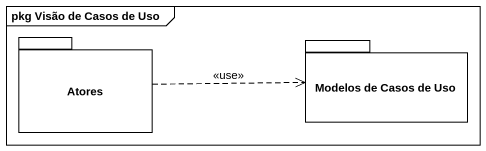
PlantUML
@startuml
mainframe pkg Visão de Casos de Uso
package Atores {
}
package "Modelos de Casos de Uso" as Modelos_de_Casos_de_Uso {
}
Atores .right.> Modelos_de_Casos_de_Uso : <<use>>
@enduml
